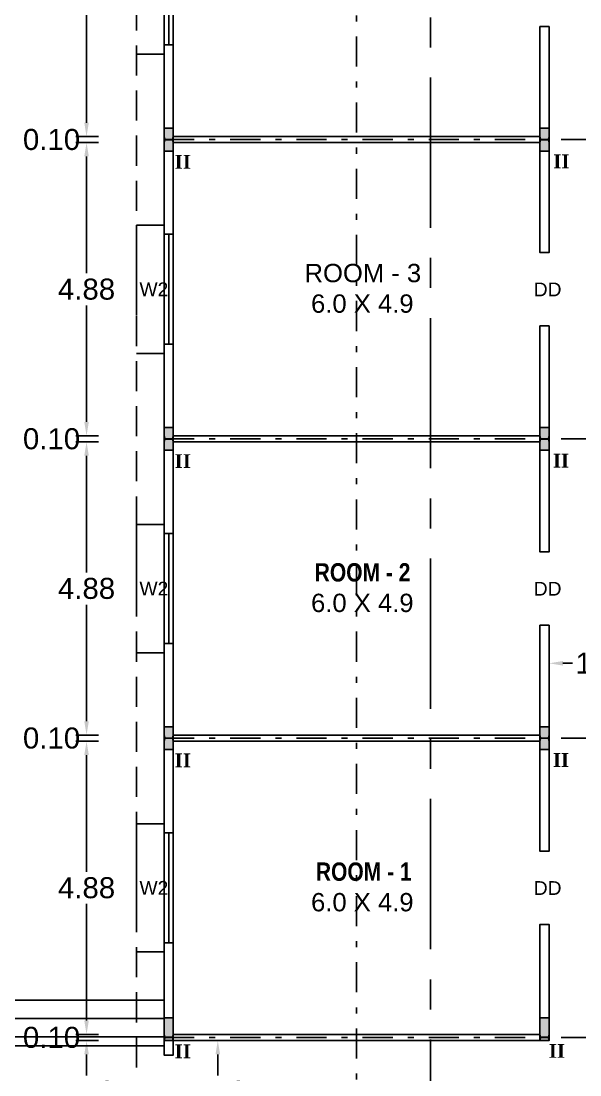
# Model space of a CAD drawing. Header units: metres. Extents: x 3715 to 4596, y 2418 to 2709.
# Drawn here: x 4042.43 to 4051.72, y 2505.42 to 2522.95 of the extents above; entities that cross this region are included whole.
import ezdxf

# ---------------------------------------------------------------- set-up
doc = ezdxf.new("R2010")
doc.units = ezdxf.units.M
doc.header["$MEASUREMENT"] = 0
for name, pattern in [('CENTER', [2, 1.25, -0.25, 0.25, -0.25]), ('DASHDOT', [1, 0.5, -0.25, 0, -0.25]), ('DASHED', [0.75, 0.5, -0.25])]:
    doc.linetypes.add(name, pattern=pattern)
for name, color, linetype in [('BLK_6_FLR_0_BLT_UP_AREA', 46, 'Continuous'), ('BLK_6_FLR_0_CARPET_AREA', 46, 'Continuous'), ('PATH_WAY', 4, 'Continuous')]:
    doc.layers.add(name, color=color, linetype=linetype)
doc.styles.add('Inner font', font='arial.ttf')
doc.styles.add('notes', font='arial.ttf')
doc.styles.get("Standard").update_dxf_attribs({"font": 'arial.ttf'})
doc.styles.add('Times New Roman$101', font='timesbd.ttf', dxfattribs={"height": 3.024})
doc.dimstyles.get("Standard").update_dxf_attribs({"dimtxt": 0.35, "dimasz": 0.23, "dimexe": 0.18, "dimexo": 0.0625, "dimgap": 0.09, "dimtad": 0, "dimtih": 1, "dimtoh": 1, "dimzin": 0, "dimdsep": 46, "dimtxsty": 'Standard', "dimcen": 0.09, "dimadec": 0, "dimazin": 0, "dimtfac": 1, "dimtofl": 0, "dimtmove": 2, "dimatfit": 3, "dimfxl": 0, "dimtolj": 1, "dimtzin": 0, "dimarcsym": 0})

# ---------------------------------------------------------------- blocks, each defined once
blk = doc.blocks.new('A$C459ead1b')
blk.add_lwpolyline([(-6, 1.5), (-6, -1.5), (-5.93, -1.5, 0.373885), (-5.76, -1.35), (-5.63, -0.41, -0.373885), (-5.27, -0.1), (-0.73, -0.1, -0.373885), (-0.37, -0.41), (-0.24, -1.35, 0.373885), (-0.07, -1.5), (0, -1.5), (0, 1.5), (-0.07, 1.5, 0.373885), (-0.24, 1.35), (-0.37, 0.41, -0.373885), (-0.73, 0.1), (-5.27, 0.1, -0.373885), (-5.63, 0.41), (-5.76, 1.35, 0.373885), (-5.93, 1.5)], format="xyb", close=True)
blk = doc.blocks.new('*D213')
at = {"color": 0, "lineweight": -2, "ltscale": 0.1}
for p, q in [((4043.721, 2505.996), (4043.341, 2505.996)), ((4043.521, 2505.766), (4043.521, 2505.414)), ((4043.521, 2504.525), (4043.521, 2504.877)), ((4043.721, 2504.295), (4043.341, 2504.295))]:
    blk.add_line(p, q, dxfattribs=at)
at = {"color": 0, "ltscale": 0.1}
for points in [[(4043.483, 2505.766), (4043.559, 2505.766), (4043.521, 2505.996)], [(4043.483, 2504.525), (4043.559, 2504.525), (4043.521, 2504.295)]]:
    blk.add_solid(points, dxfattribs=at)
at = {"color": 0, "ltscale": 0.1, "insert": (4043.521, 2505.146), "char_height": 0.35, "attachment_point": 5}
blk.add_mtext('\\A1;1.70', dxfattribs=at)
blk = doc.blocks.new('*D214')
at = {"color": 0, "lineweight": -2, "ltscale": 0.1}
for p, q in [((4043.521, 2506.328), (4043.521, 2506.558)), ((4043.721, 2506.098), (4043.341, 2506.098)), ((4043.721, 2505.996), (4043.341, 2505.996)), ((4043.521, 2505.766), (4043.521, 2505.536))]:
    blk.add_line(p, q, dxfattribs=at)
at = {"color": 0, "ltscale": 0.1}
for points in [[(4043.483, 2506.328), (4043.559, 2506.328), (4043.521, 2506.098)], [(4043.483, 2505.766), (4043.559, 2505.766), (4043.521, 2505.996)]]:
    blk.add_solid(points, dxfattribs=at)
at = {"color": 0, "ltscale": 0.1, "insert": (4042.939, 2506.047), "char_height": 0.35, "attachment_point": 5}
blk.add_mtext('\\A1;0.10', dxfattribs=at)
blk = doc.blocks.new('*D215')
at = {"color": 0, "lineweight": -2, "ltscale": 0.1}
for p, q in [((4043.721, 2510.975), (4043.341, 2510.975)), ((4043.521, 2510.745), (4043.521, 2508.805)), ((4043.521, 2506.328), (4043.521, 2508.268)), ((4043.721, 2506.098), (4043.341, 2506.098))]:
    blk.add_line(p, q, dxfattribs=at)
at = {"color": 0, "ltscale": 0.1}
for points in [[(4043.483, 2510.745), (4043.559, 2510.745), (4043.521, 2510.975)], [(4043.483, 2506.328), (4043.559, 2506.328), (4043.521, 2506.098)]]:
    blk.add_solid(points, dxfattribs=at)
at = {"color": 0, "ltscale": 0.1, "insert": (4043.521, 2508.536), "char_height": 0.35, "attachment_point": 5}
blk.add_mtext('\\A1;4.88', dxfattribs=at)
blk = doc.blocks.new('*D216')
at = {"color": 0, "lineweight": -2, "ltscale": 0.1}
for p, q in [((4043.521, 2511.306), (4043.521, 2511.536)), ((4043.721, 2511.076), (4043.341, 2511.076)), ((4043.721, 2510.975), (4043.341, 2510.975)), ((4043.521, 2510.745), (4043.521, 2510.515))]:
    blk.add_line(p, q, dxfattribs=at)
at = {"color": 0, "ltscale": 0.1}
for points in [[(4043.483, 2511.306), (4043.559, 2511.306), (4043.521, 2511.076)], [(4043.483, 2510.745), (4043.559, 2510.745), (4043.521, 2510.975)]]:
    blk.add_solid(points, dxfattribs=at)
at = {"color": 0, "ltscale": 0.1, "insert": (4042.939, 2511.026), "char_height": 0.35, "attachment_point": 5}
blk.add_mtext('\\A1;0.10', dxfattribs=at)
blk = doc.blocks.new('*D217')
at = {"color": 0, "lineweight": -2, "ltscale": 0.1}
for p, q in [((4043.721, 2515.953), (4043.341, 2515.953)), ((4043.521, 2515.723), (4043.521, 2513.784)), ((4043.521, 2511.306), (4043.521, 2513.246)), ((4043.721, 2511.076), (4043.341, 2511.076))]:
    blk.add_line(p, q, dxfattribs=at)
at = {"color": 0, "ltscale": 0.1}
for points in [[(4043.483, 2515.723), (4043.559, 2515.723), (4043.521, 2515.953)], [(4043.483, 2511.306), (4043.559, 2511.306), (4043.521, 2511.076)]]:
    blk.add_solid(points, dxfattribs=at)
at = {"color": 0, "ltscale": 0.1, "insert": (4043.521, 2513.515), "char_height": 0.35, "attachment_point": 5}
blk.add_mtext('\\A1;4.88', dxfattribs=at)
blk = doc.blocks.new('*D218')
at = {"color": 0, "lineweight": -2, "ltscale": 0.1}
for p, q in [((4043.521, 2516.285), (4043.521, 2516.515)), ((4043.721, 2516.055), (4043.341, 2516.055)), ((4043.721, 2515.953), (4043.341, 2515.953)), ((4043.521, 2515.723), (4043.521, 2515.493))]:
    blk.add_line(p, q, dxfattribs=at)
at = {"color": 0, "ltscale": 0.1}
for points in [[(4043.483, 2516.285), (4043.559, 2516.285), (4043.521, 2516.055)], [(4043.483, 2515.723), (4043.559, 2515.723), (4043.521, 2515.953)]]:
    blk.add_solid(points, dxfattribs=at)
at = {"color": 0, "ltscale": 0.1, "insert": (4042.939, 2516.004), "char_height": 0.35, "attachment_point": 5}
blk.add_mtext('\\A1;0.10', dxfattribs=at)
blk = doc.blocks.new('*D219')
at = {"color": 0, "lineweight": -2, "ltscale": 0.1}
for p, q in [((4043.721, 2520.932), (4043.341, 2520.932)), ((4043.521, 2520.702), (4043.521, 2518.762)), ((4043.521, 2516.285), (4043.521, 2518.225)), ((4043.721, 2516.055), (4043.341, 2516.055))]:
    blk.add_line(p, q, dxfattribs=at)
at = {"color": 0, "ltscale": 0.1}
for points in [[(4043.483, 2520.702), (4043.559, 2520.702), (4043.521, 2520.932)], [(4043.483, 2516.285), (4043.559, 2516.285), (4043.521, 2516.055)]]:
    blk.add_solid(points, dxfattribs=at)
at = {"color": 0, "ltscale": 0.1, "insert": (4043.521, 2518.493), "char_height": 0.35, "attachment_point": 5}
blk.add_mtext('\\A1;4.88', dxfattribs=at)
blk = doc.blocks.new('*D220')
at = {"color": 0, "lineweight": -2, "ltscale": 0.1}
for p, q in [((4043.521, 2521.263), (4043.521, 2521.493)), ((4043.721, 2521.033), (4043.341, 2521.033)), ((4043.721, 2520.932), (4043.341, 2520.932)), ((4043.521, 2520.702), (4043.521, 2520.472))]:
    blk.add_line(p, q, dxfattribs=at)
at = {"color": 0, "ltscale": 0.1}
for points in [[(4043.483, 2521.263), (4043.559, 2521.263), (4043.521, 2521.033)], [(4043.483, 2520.702), (4043.559, 2520.702), (4043.521, 2520.932)]]:
    blk.add_solid(points, dxfattribs=at)
at = {"color": 0, "ltscale": 0.1, "insert": (4042.939, 2520.982), "char_height": 0.35, "attachment_point": 5}
blk.add_mtext('\\A1;0.10', dxfattribs=at)
blk = doc.blocks.new('*D221')
at = {"color": 0, "lineweight": -2, "ltscale": 0.1}
for p, q in [((4043.721, 2525.91), (4043.341, 2525.91)), ((4043.521, 2525.68), (4043.521, 2523.74)), ((4043.521, 2521.263), (4043.521, 2523.203)), ((4043.721, 2521.033), (4043.341, 2521.033))]:
    blk.add_line(p, q, dxfattribs=at)
at = {"color": 0, "ltscale": 0.1}
for points in [[(4043.483, 2525.68), (4043.559, 2525.68), (4043.521, 2525.91)], [(4043.483, 2521.263), (4043.559, 2521.263), (4043.521, 2521.033)]]:
    blk.add_solid(points, dxfattribs=at)
at = {"color": 0, "ltscale": 0.1, "insert": (4043.521, 2523.472), "char_height": 0.35, "attachment_point": 5}
blk.add_mtext('\\A1;4.88', dxfattribs=at)
blk = doc.blocks.new('*D622')
at = {"layer": 'PATH_WAY', "color": 0, "lineweight": -2}
for p, q in [((4045.634, 2505.996), (4045.883, 2505.996)), ((4045.703, 2505.766), (4045.703, 2505.414)), ((4045.703, 2504.525), (4045.703, 2504.877)), ((4045.634, 2504.295), (4045.883, 2504.295))]:
    blk.add_line(p, q, dxfattribs=at)
at = {"layer": 'PATH_WAY', "color": 0}
for points in [[(4045.665, 2505.766), (4045.742, 2505.766), (4045.703, 2505.996)], [(4045.665, 2504.525), (4045.742, 2504.525), (4045.703, 2504.295)]]:
    blk.add_solid(points, dxfattribs=at)
at = {"layer": 'PATH_WAY', "color": 0, "insert": (4045.703, 2505.146), "char_height": 0.35, "attachment_point": 5}
blk.add_mtext('\\A1;1.70', dxfattribs=at)
blk = doc.blocks.new('*D623')
at = {"layer": 'PATH_WAY', "color": 0, "lineweight": -2}
for p, q in [((4051.212, 2512.379), (4051.212, 2512.091)), ((4053.041, 2512.379), (4053.041, 2512.091)), ((4051.442, 2512.271), (4051.598, 2512.271)), ((4052.811, 2512.271), (4052.654, 2512.271))]:
    blk.add_line(p, q, dxfattribs=at)
at = {"layer": 'PATH_WAY', "color": 0}
for points in [[(4051.442, 2512.309), (4051.442, 2512.233), (4051.212, 2512.271)], [(4052.811, 2512.309), (4052.811, 2512.233), (4053.041, 2512.271)]]:
    blk.add_solid(points, dxfattribs=at)
at = {"layer": 'PATH_WAY', "color": 0, "insert": (4052.126, 2512.271), "char_height": 0.35, "attachment_point": 5}
blk.add_mtext('\\A1;1.83', dxfattribs=at)

msp = doc.modelspace()

# ---------------------------------------------------------------- hatches: boundary and pattern name
h = msp.add_hatch(color=1)
h.dxf.hatch_style = 1
h.paths.add_polyline_path([(4044.96344, 2521.1724), (4044.81104, 2521.1724), (4044.81104, 2520.7924), (4044.96344, 2520.7924)])
h = msp.add_hatch(color=1)
h.dxf.hatch_style = 1
h.paths.add_polyline_path([(4051.21184, 2521.1724), (4051.05944, 2521.1724), (4051.05944, 2520.7924), (4051.21184, 2520.7924)])
h = msp.add_hatch(color=1)
h.dxf.hatch_style = 1
h.paths.add_polyline_path([(4044.96344, 2516.194), (4044.81104, 2516.194), (4044.81104, 2515.814), (4044.96344, 2515.814)])
h = msp.add_hatch(color=1)
h.dxf.hatch_style = 1
h.paths.add_polyline_path([(4051.21184, 2516.194), (4051.05944, 2516.194), (4051.05944, 2515.814), (4051.21184, 2515.814)])
h = msp.add_hatch(color=1)
h.dxf.hatch_style = 1
h.paths.add_polyline_path([(4044.96344, 2511.2156), (4044.81104, 2511.2156), (4044.81104, 2510.8356), (4044.96344, 2510.8356)])
h = msp.add_hatch(color=1)
h.dxf.hatch_style = 1
h.paths.add_polyline_path([(4051.21184, 2511.2156), (4051.05944, 2511.2156), (4051.05944, 2510.8356), (4051.21184, 2510.8356)])
h = msp.add_hatch(color=1)
h.dxf.hatch_style = 1
h.paths.add_polyline_path([(4044.96344, 2506.3764), (4044.81104, 2506.3764), (4044.81104, 2505.9964), (4044.96344, 2505.9964)])
h = msp.add_hatch(color=1)
h.dxf.hatch_style = 1
h.paths.add_polyline_path([(4051.21184, 2506.3764), (4051.05944, 2506.3764), (4051.05944, 2505.9964), (4051.21184, 2505.9964)])

# ---------------------------------------------------------------- linework, layer by layer
at = {"linetype": 'CENTER', "ltscale": 2}
msp.add_line((4049.23743, 2562.01423), (4049.23743, 2498.73485), dxfattribs=at)
at = {"linetype": 'DASHDOT'}
for p, q in [((4048.01144, 2545.7982), (4048.01144, 2501.145)), ((4044.81104, 2520.9824), (4053.04064, 2520.9824)), ((4044.81104, 2516.004), (4053.04064, 2516.004)), ((4044.81104, 2511.0256), (4053.04064, 2511.0256)), ((4044.81104, 2506.0472), (4053.04064, 2506.0472))]:
    msp.add_line(p, q, dxfattribs=at)
for p, q in [((4051.05944, 2519.1028), (4051.05944, 2522.862)), ((4051.05944, 2522.862), (4051.21184, 2522.862)), ((4051.21184, 2519.1028), (4051.21184, 2522.862)), ((4044.81104, 2519.4076), (4044.81104, 2522.5572)), ((4044.81104, 2522.5572), (4044.96344, 2522.5572)), ((4044.96344, 2519.4076), (4044.96344, 2522.5572)), ((4044.96344, 2521.0332), (4051.05944, 2521.0332)), ((4044.96344, 2520.9316), (4051.05944, 2520.9316)), ((4044.81104, 2519.4076), (4044.96344, 2519.4076)), ((4051.05944, 2519.1028), (4051.21184, 2519.1028)), ((4051.05944, 2514.1244), (4051.05944, 2517.8836)), ((4051.05944, 2517.8836), (4051.21184, 2517.8836)), ((4051.21184, 2514.1244), (4051.21184, 2517.8836)), ((4044.81104, 2514.4292), (4044.81104, 2517.5788)), ((4044.81104, 2517.5788), (4044.96344, 2517.5788)), ((4044.96344, 2514.4292), (4044.96344, 2517.5788)), ((4044.96344, 2516.0548), (4051.05944, 2516.0548)), ((4044.96344, 2515.9532), (4051.05944, 2515.9532)), ((4044.81104, 2514.4292), (4044.96344, 2514.4292)), ((4051.05944, 2514.1244), (4051.21184, 2514.1244)), ((4051.05944, 2509.146), (4051.05944, 2512.9052)), ((4051.05944, 2512.9052), (4051.21184, 2512.9052)), ((4051.21184, 2509.146), (4051.21184, 2512.9052)), ((4044.81104, 2509.4508), (4044.81104, 2512.6004)), ((4044.81104, 2512.6004), (4044.96344, 2512.6004)), ((4044.96344, 2509.4508), (4044.96344, 2512.6004)), ((4044.96344, 2511.0764), (4051.05944, 2511.0764)), ((4044.96344, 2510.9748), (4051.05944, 2510.9748)), ((4044.81104, 2509.4508), (4044.96344, 2509.4508)), ((4051.05944, 2509.146), (4051.21184, 2509.146)), ((4051.05944, 2505.9964), (4051.05944, 2507.9268)), ((4051.05944, 2507.9268), (4051.21184, 2507.9268)), ((4051.21184, 2505.9964), (4051.21184, 2507.9268)), ((4044.81104, 2505.7551), (4044.81104, 2507.622)), ((4044.81104, 2507.622), (4044.96344, 2507.622)), ((4044.96344, 2505.7551), (4044.96344, 2507.622)), ((4044.81104, 2506.66952), (4041.76304, 2506.66952)), ((4044.81104, 2506.36472), (4041.76304, 2506.36472)), ((4044.81104, 2506.05992), (4041.76304, 2506.05992)), ((4044.96344, 2506.098), (4051.05944, 2506.098)), ((4044.96344, 2505.9964), (4051.21184, 2505.9964)), ((4044.96344, 2505.7551), (4044.81104, 2505.7551))]:
    msp.add_line(p, q)
at = {"linetype": 'DASHED', "ltscale": 0.02}
msp.add_line((4044.81104, 2505.9075), (4041.76304, 2505.9075, 0), dxfattribs=at)
at = {"linetype": 'DASHED'}
msp.add_lwpolyline([(4044.81104, 2545.7982), (4044.35384, 2545.7982), (4044.35384, 2501.145), (4044.81104, 2501.145)], dxfattribs=at)
at = {"linetype": 'DASHED', "ltscale": 3}
for points in [[(4044.81104, 2524.5384), (4044.35384, 2524.5384), (4044.35384, 2522.4048), (4044.81104, 2522.4048)], [(4044.81104, 2519.56), (4044.35384, 2519.56), (4044.35384, 2517.4264), (4044.81104, 2517.4264)], [(4044.81104, 2514.5816), (4044.35384, 2514.5816), (4044.35384, 2512.448), (4044.81104, 2512.448)], [(4044.81104, 2509.6032), (4044.35384, 2509.6032), (4044.35384, 2507.4696), (4044.81104, 2507.4696)]]:
    msp.add_lwpolyline(points, dxfattribs=at)
for points in [[(4044.96344, 2522.5572), (4044.96344, 2524.386), (4044.81104, 2524.386), (4044.81104, 2522.5572)], [(4044.96344, 2517.5788), (4044.96344, 2519.4076), (4044.81104, 2519.4076), (4044.81104, 2517.5788)], [(4044.96344, 2512.6004), (4044.96344, 2514.4292), (4044.81104, 2514.4292), (4044.81104, 2512.6004)], [(4044.96344, 2507.622), (4044.96344, 2509.4508), (4044.81104, 2509.4508), (4044.81104, 2507.622)]]:
    msp.add_lwpolyline(points, close=True)
for points in [[(4044.88724, 2524.386), (4044.88724, 2522.5572)], [(4044.88724, 2519.4076), (4044.88724, 2517.5788)], [(4044.88724, 2514.4292), (4044.88724, 2512.6004)], [(4044.88724, 2509.4508), (4044.88724, 2507.622)]]:
    msp.add_lwpolyline(points)
at = {"color": 1}
for points in [[(4044.96344, 2521.1724), (4044.81104, 2521.1724), (4044.81104, 2520.7924), (4044.96344, 2520.7924)], [(4051.21184, 2521.1724), (4051.05944, 2521.1724), (4051.05944, 2520.7924), (4051.21184, 2520.7924)], [(4044.96344, 2516.194), (4044.81104, 2516.194), (4044.81104, 2515.814), (4044.96344, 2515.814)], [(4051.21184, 2516.194), (4051.05944, 2516.194), (4051.05944, 2515.814), (4051.21184, 2515.814)], [(4044.96344, 2511.2156), (4044.81104, 2511.2156), (4044.81104, 2510.8356), (4044.96344, 2510.8356)], [(4051.21184, 2511.2156), (4051.05944, 2511.2156), (4051.05944, 2510.8356), (4051.21184, 2510.8356)], [(4044.96344, 2506.3764), (4044.81104, 2506.3764), (4044.81104, 2505.9964), (4044.96344, 2505.9964)], [(4051.21184, 2506.3764), (4051.05944, 2506.3764), (4051.05944, 2505.9964), (4051.21184, 2505.9964)]]:
    msp.add_lwpolyline(points, close=True, dxfattribs=at)
at = {"layer": 'BLK_6_FLR_0_BLT_UP_AREA', "color": 46}
msp.add_lwpolyline([(4059.23445, 2548.9986), (4059.23445, 2545.9506), (4070.41424, 2545.9506), (4070.41424, 2500.9926), (4070.41424, 2500.9926), (4062.34027, 2500.9926), (4062.34027, 2499.1638), (4052.88503, 2499.1638), (4052.88503, 2500.9926), (4044.81104, 2500.9926), (4044.81104, 2504.1422), (4032.66984, 2504.1422), (4032.66984, 2512.1178), (4041.76304, 2512.1178), (4041.76304, 2506.05992), (4044.81104, 2506.05992), (4044.81104, 2543.96939), (4041.76304, 2543.96939), (4041.76304, 2537.975), (4032.66984, 2537.975), (4032.66984, 2545.9506), (4054.99136, 2545.9506), (4054.99136, 2548.9986)], dxfattribs=at)
at = {"layer": 'BLK_6_FLR_0_CARPET_AREA', "color": 46}
msp.add_lwpolyline([(4041.76304, 2505.9075), (4044.81104, 2505.9075), (4044.81104, 2505.7551), (4044.96344, 2505.7551), (4044.96344, 2505.9964), (4051.21184, 2505.9964), (4051.21184, 2507.9268), (4051.05944, 2507.9268), (4051.05944, 2506.098), (4044.96344, 2506.098), (4044.96344, 2510.9748), (4051.05944, 2510.9748), (4051.05944, 2509.146), (4051.21184, 2509.146), (4051.21184, 2512.9052), (4051.05944, 2512.9052), (4051.05944, 2511.0764), (4044.96344, 2511.0764), (4044.96344, 2515.9532), (4051.05944, 2515.9532), (4051.05944, 2514.1244), (4051.21184, 2514.1244), (4051.21184, 2517.8836), (4051.05944, 2517.8836), (4051.05944, 2516.0548), (4044.96344, 2516.0548), (4044.96344, 2520.9316), (4051.05944, 2520.9316), (4051.05944, 2519.1028), (4051.21184, 2519.1028), (4051.21184, 2522.862), (4051.05944, 2522.862), (4051.05944, 2521.0332), (4044.96344, 2521.0332), (4044.96344, 2525.91)], dxfattribs=at)

# ---------------------------------------------------------------- block references
at = {"yscale": 0.0254, "zscale": 0.0254}
for p, xscale in [((4044.96344, 2520.9824), 0.0254), ((4051.05944, 2520.9824), -0.0254), ((4044.96344, 2516.004), 0.0254), ((4051.05944, 2516.004), -0.0254), ((4044.96344, 2511.0256), 0.0254), ((4051.05944, 2511.0256), -0.0254), ((4044.96344, 2506.0472), 0.0254), ((4051.05944, 2506.0472), -0.0254)]:
    msp.add_blockref('A$C459ead1b', p, dxfattribs=dict(at, xscale=xscale))

# ---------------------------------------------------------------- texts
at = {"color": 7, "style": 'Times New Roman$101'}
for p in [(4044.98649, 2520.49775), (4051.28092, 2520.50471), (4044.98649, 2515.51935), (4051.27388, 2515.52631), (4044.98649, 2510.54095), (4051.27388, 2510.54791), (4044.98649, 2505.70175), (4051.20555, 2505.70871)]:
    msp.add_text('II', height=0.23, dxfattribs=at).set_placement(p)
at = {"style": 'notes'}
for s, p in [('W2', (4044.40115, 2518.37775)), ('DD', (4050.95676, 2518.37563)), ('W2', (4044.40115, 2513.39935)), ('DD', (4050.95676, 2513.39723)), ('W2', (4044.40115, 2508.42095)), ('DD', (4050.95676, 2508.41883))]:
    msp.add_text(s, height=0.2286, dxfattribs=at).set_placement(p)
at = {"char_height": 0.3048, "width": 4.1123453, "attachment_point": 1, "style": 'Inner font'}
for s, insert in [('{\\W9.405266; }ROOM - 3\\P{\\W5.16177;  }6.0 X 4.9', (4046.03253, 2518.9151)), ('{\\fArial Narrow|b1|i0|c0|p34;\\W6.60289;  \\W1;ROOM - 2}\\P{\\W5.16177;  }6.0 X 4.9', (4046.03253, 2513.9367)), ('{\\fArial Narrow|b1|i0|c0|p34;\\W6.70407;  \\W1;ROOM - 1} \\P{\\W5.16177;  }6.0 X 4.9', (4046.03253, 2508.9583))]:
    msp.add_mtext(s, dxfattribs=dict(at, insert=insert))

# ---------------------------------------------------------------- dimensions: what is measured, and where the dimension line sits
at = {"ltscale": 0.1}
for base, p1, p2, picture, middle in [((4043.52114, 2525.91), (4046.02999, 2521.0332), (4045.82873, 2525.91), '*D221', (4043.52114, 2523.4716)), ((4043.52114, 2521.0332), (4046.02999, 2520.9316), (4046.02999, 2521.0332), '*D220', (4042.93874, 2520.9824)), ((4043.52114, 2520.9316), (4045.68319, 2516.0548), (4046.02999, 2520.9316), '*D219', (4043.52114, 2518.4932)), ((4043.52114, 2516.0548), (4045.68319, 2515.9532), (4045.68319, 2516.0548), '*D218', (4042.93874, 2516.004)), ((4043.52114, 2515.9532), (4045.66484, 2511.0764), (4045.68319, 2515.9532), '*D217', (4043.52114, 2513.5148)), ((4043.52114, 2511.0764), (4045.67491, 2510.9748), (4045.66484, 2511.0764), '*D216', (4042.93874, 2511.0256)), ((4043.52114, 2510.9748), (4045.57123, 2506.098), (4045.67491, 2510.9748), '*D215', (4043.52114, 2508.5364)), ((4043.52114, 2506.098), (4045.55954, 2505.9964), (4045.57123, 2506.098), '*D214', (4042.93874, 2506.0472)), ((4043.52114, 2505.9964), (4045.27327, 2504.2946), (4045.55954, 2505.9964), '*D213', (4043.52114, 2505.1455))]:
    dim = msp.add_linear_dim(base=base, p1=p1, p2=p2, angle=90, dimstyle='Standard', dxfattribs=at)
    dim.commit()
    dim.dimension.update_dxf_attribs({"geometry": picture, "text_midpoint": middle})
at = {"layer": 'PATH_WAY'}
dim = msp.add_linear_dim(base=(4053.04064, 2512.27106), p1=(4051.21184, 2512.44171), p2=(4053.04064, 2512.44171), dimstyle='Standard', dxfattribs=at)
dim.commit()
dim.dimension.update_dxf_attribs({"geometry": '*D623', "text_midpoint": (4052.12624, 2512.27106)})
dim = msp.add_linear_dim(base=(4045.70347, 2504.2946), p1=(4045.57123, 2505.9964), p2=(4045.57123, 2504.2946), angle=90, dimstyle='Standard', dxfattribs=at)
dim.commit()
dim.dimension.update_dxf_attribs({"geometry": '*D622', "text_midpoint": (4045.70347, 2505.1455)})

doc.saveas('drawing.dxf')
